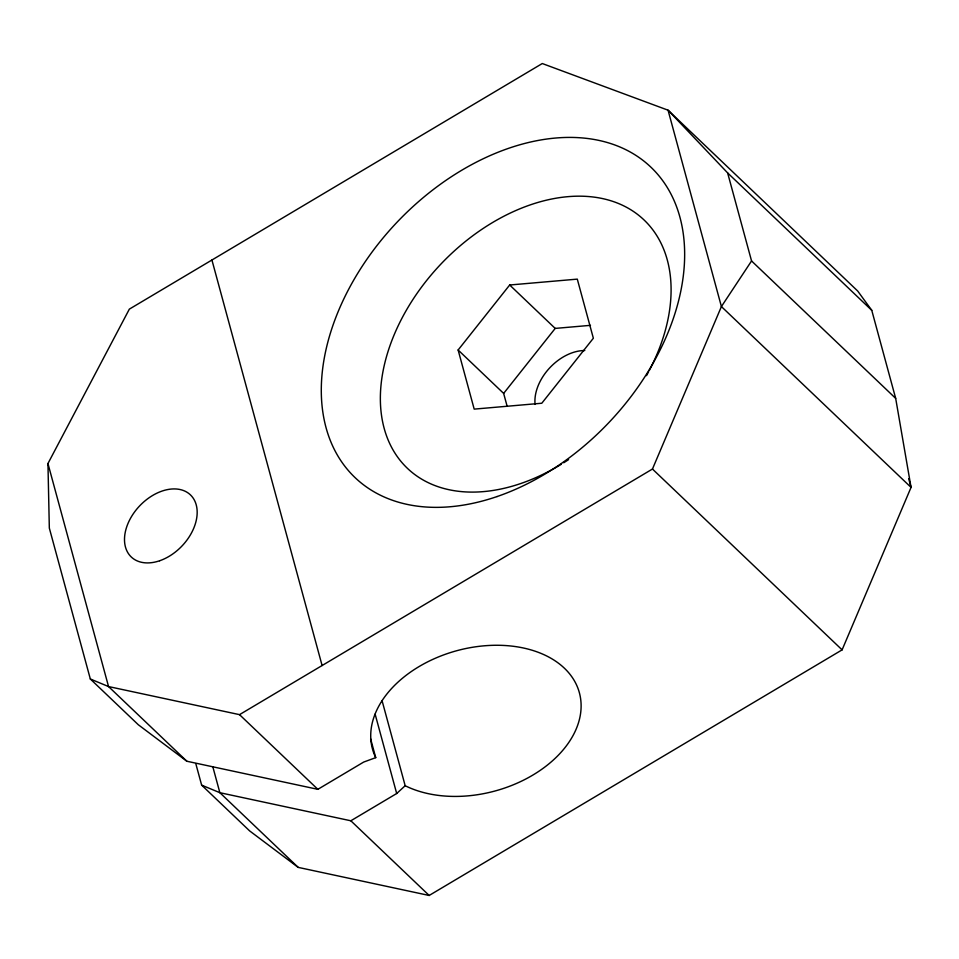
<?xml version="1.0" encoding="UTF-8"?>
<svg xmlns="http://www.w3.org/2000/svg" width="959" height="959" viewBox="0 0 959 959"><rect width="100%" height="100%" fill="white"/><g stroke="black" fill="none" stroke-linecap="round" stroke-linejoin="round"><path stroke-width="1.44" d="M90.326 678.996L108.547 686.56L239.522 714.647L652.456 469.035L721.408 306.568L751.556 260.956L727.629 172.908L668.051 110.189L542.279 63.534L129.345 309.134L47.95 463.533L49.329 528.097L90.326 678.996L138.312 724.752L186.873 761.242L317.849 789.329L363.701 762.057L375.724 757.646A107.204 72.704 -15.2 0 1 480.075 646.222A107.204 72.704 -15.2 0 1 573.278 735.097A107.204 72.704 -15.2 0 1 405.178 785.721L396.69 793.513L350.838 820.784L219.863 792.697L201.642 785.133L195.78 763.58M201.642 785.133L249.628 830.89L298.189 867.38L429.164 895.466L842.098 649.866L911.05 487.388L895.682 398.381L871.767 310.332L857.694 291.021L668.051 110.189L721.408 306.568L911.05 487.388L908.7 478.733M458.126 349.999L509.685 285.003L577.294 279.129L593.357 338.239L541.799 403.236L474.19 409.121L458.126 349.999L503.643 393.406L507.167 406.376M503.643 393.406L555.201 328.41L590.468 325.341M727.629 172.908L871.767 310.332M751.556 260.956L895.682 398.381M509.685 285.003L555.201 328.41M652.456 469.035L842.098 649.866M239.522 714.647L317.849 789.329M350.838 820.784L429.164 895.466M186.873 761.242L108.547 686.56L47.95 463.533M298.189 867.38L219.863 792.697L212.826 766.792M382.042 700.585L405.178 785.721M375.125 714.143L396.69 793.513M370.63 738.886L375.724 757.646M211.927 260.021L322.104 665.522M561.255 464.288A171.529 116.638 -46.4 0 1 380.387 395.587A171.529 116.638 -46.4 0 1 567.093 196.739A171.529 116.638 -46.4 0 1 649.219 370.606M648.548 371.864A171.529 116.638 -46.4 0 1 646.474 375.664M568.591 459.601A171.529 116.638 -46.4 0 1 563.712 462.765M535.086 404.422A42.879 29.154 -46.4 0 1 584.786 350.538M159.662 560.751A42.879 29.154 -46.4 0 0 192.891 497.721A42.879 29.154 -46.4 0 0 129.968 519.31A42.879 29.154 -46.4 0 0 159.662 560.751M497.086 496.546A214.42 145.792 -46.4 0 0 663.232 181.395A214.42 145.792 -46.4 0 0 348.632 289.33A214.42 145.792 -46.4 0 0 497.086 496.546"/></g></svg>
